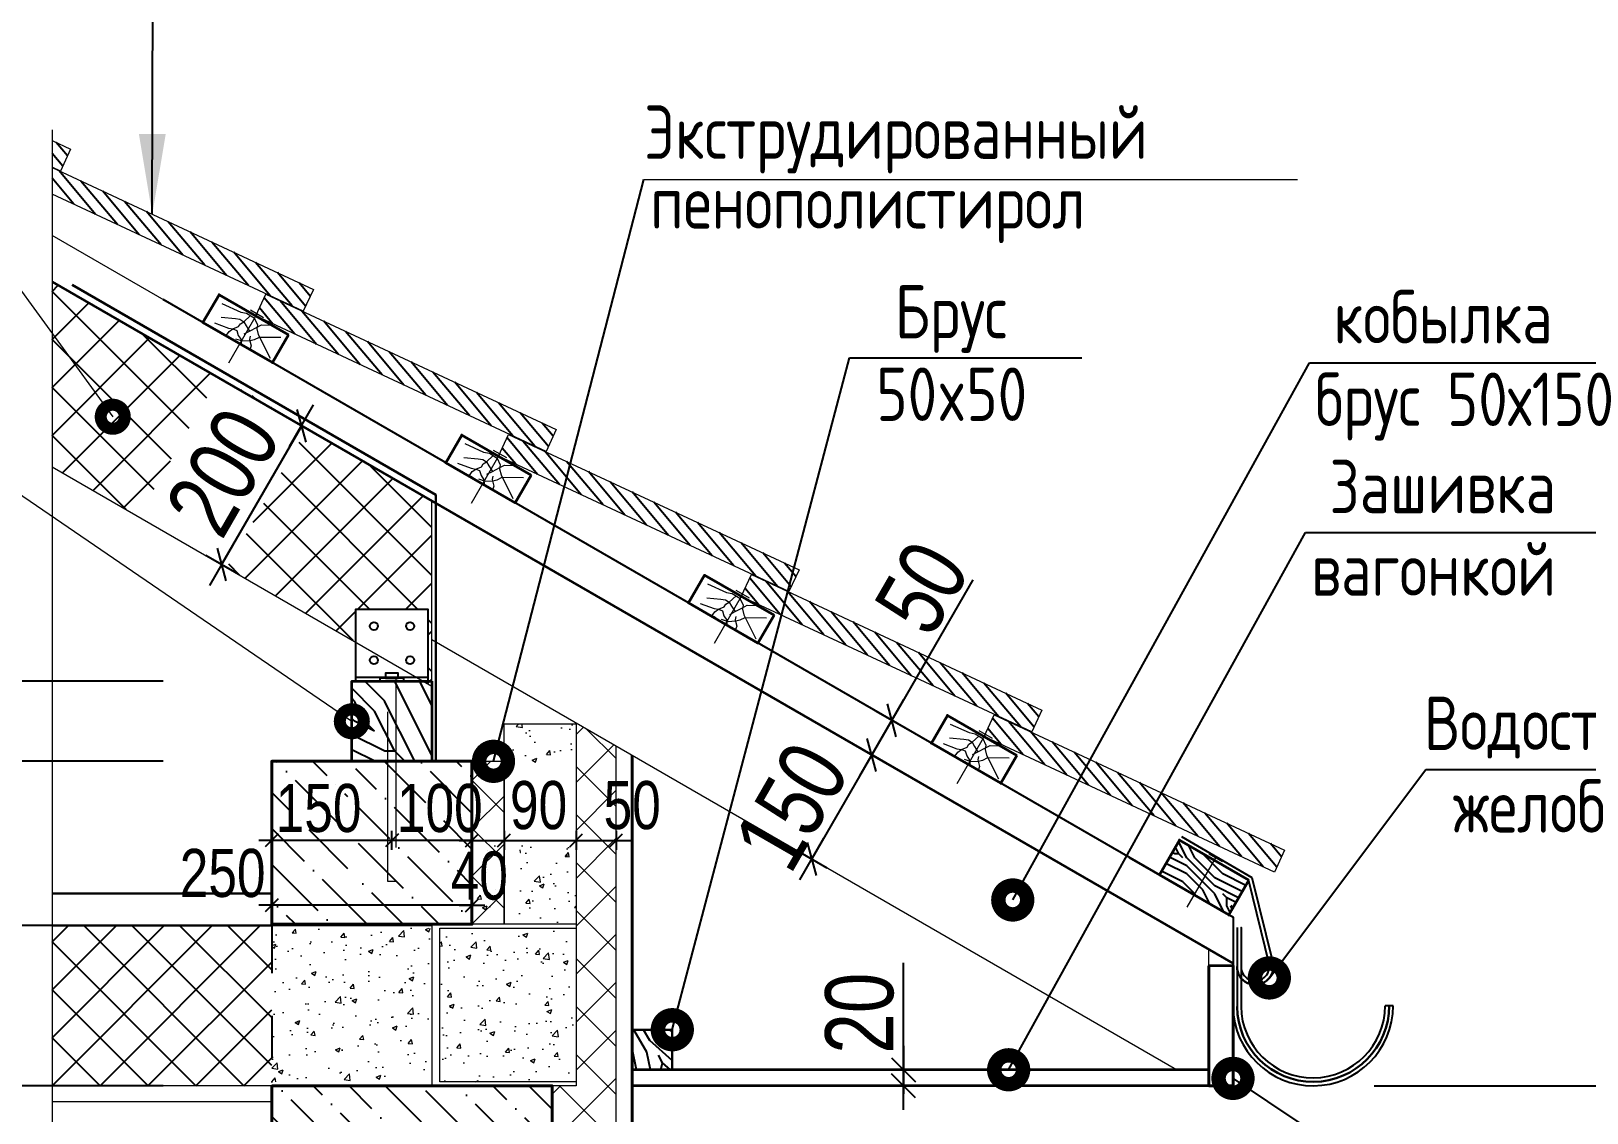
# Model space of a CAD drawing. Extents: x -12289450 to -10763036, y -7834513 to -6150123.
# Drawn here: x -11118248 to -11112421, y -7680538 to -7676487 of the extents above; entities that cross this region are included whole.
import ezdxf

# ---------------------------------------------------------------- set-up
doc = ezdxf.new("R2010")
doc.units = 0
doc.header["$LTSCALE"] = 25
doc.linetypes.add('CENTER', pattern=[50.8, 31.75, -6.35, 6.35, -6.35])
doc.linetypes.add('HIDDEN', pattern=[9.525, 6.35, -3.175])
for name, color, linetype in [('004-ВСПЛИНИИ', 15, 'Continuous'), ('005-РАЗМЕРЫ', 252, 'Continuous'), ('008-ШТРИХОВКА', 252, 'Continuous'), ('014-ОСИ', 251, 'CENTER'), ('1рамка1', 7, 'Continuous'), ('EEE', 7, 'Continuous'), ('Крыши', 7, 'Continuous'), ('Примечания', 7, 'Continuous')]:
    doc.layers.add(name, color=color, linetype=linetype)
for name, color, linetype, lineweight in [('06_Сантехника', 140, 'Continuous', 9), ('RAZMER', 7, 'Continuous', 9), ('Перегор', 4, 'Continuous', 20), ('Стена', 7, 'Continuous', 5), ('СТЕНЫ', 5, 'Continuous', 40), ('тонкий', 114, 'Continuous', 20), ('ФУНДАМЕНТ', 5, 'Continuous', 30), ('Штрих', 9, 'Continuous', 13), ('штриховка', 252, 'Continuous', 9)]:
    doc.layers.add(name, color=color, linetype=linetype, lineweight=lineweight)
doc.styles.add('GOST 2.304', font='cs_gost2304.shx')
doc.styles.add('TXT0', font='txt', dxfattribs={"width": 0.8})

# ---------------------------------------------------------------- blocks, each defined once
blk = doc.blocks.new('ytjtyj')
at = {"layer": 'Перегор', "linetype": 'Continuous'}
for p, q in [((-3.6, 13.4), (-21.6, 6.9)), ((-12.6, 10.2), (11.8, -56.9))]:
    blk.add_line(p, q, dxfattribs=at)
at = {"layer": 'Стена', "linetype": 'Continuous', "ltscale": 100}
blk.add_line((51.9, -12.5), (38.2, 25), dxfattribs=at)
blk.add_lwpolyline([(-55.8, -9.2), (-42.1, -46.8), (51.9, -12.5), (38.2, 25), (-55.8, -9.2)], close=True, dxfattribs=at)
at = {"layer": 'Штрих', "linetype": 'Continuous', "ltscale": 100}
for p, q in [((-10.2, 4.4), (-15.6, -3.3)), ((0.3, 8.6), (-10.2, 4.4)), ((2, -2.6), (-4.9, 6.5)), ((7.6, 8.6), (0.3, 8.6)), ((32.8, 15.1), (7.6, 8.6)), ((-20.7, -18.1), (-46.9, -13.8)), ((-18.6, -15.3), (-38.4, -41.9)), ((-20.7, -2.7), (-33.2, -0.9)), ((-15.6, -6.6), (-20.7, -2.7)), ((-15.1, -22.2), (-20.7, -18.1)), ((-15.6, -8.5), (-18.6, -15.3)), ((-15.6, -3.3), (-15.6, -8.5)), ((-7.2, -13), (-15.6, -6.6)), ((-9, -18.9), (-8.9, -23.1)), ((-1.7, -7.1), (-7.2, -13)), ((-1.2, -17.6), (-7.2, -13)), ((2, -2.6), (-1.7, -7.1)), ((7.1, -0.5), (2, -2.6)), ((5.7, -5.8), (2, -2.6)), ((7.2, -9.7), (5.7, -5.8)), ((8.7, -14.8), (5.7, -20.6)), ((12.9, -0.7), (7.1, -0.5)), ((13.7, -13.8), (7.2, -9.7)), ((13.7, -13.8), (8.7, -14.8)), ((30.7, -2.1), (12.9, -0.7)), ((17.6, -17.7), (13.7, -13.8)), ((19.4, -13.8), (13.7, -13.8)), ((20.1, -23), (17.6, -17.7)), ((37.5, -10.5), (19.4, -13.8)), ((-9.5, -24.4), (-15.1, -22.2)), ((-8.9, -23.1), (-12.3, -30.7)), ((-12.3, -30.7), (-11.7, -34.8)), ((-0.7, -26.6), (-9.5, -24.4)), ((8.3, -25.3), (-0.7, -26.6)), ((1.3, -25.2), (0.1, -30.6)), ((5.7, -20.6), (1.3, -25.2)), ((17.5, -23.8), (14, -25.5)), ((21.4, -22.6), (17.5, -23.8))]:
    blk.add_line(p, q, dxfattribs=at)
blk = doc.blocks.new('A8MITTA', base_point=(3180, 3140))
for p, q in [((3170, 3130), (3190, 3150)), ((3180, 3155), (3180, 3125)), ((3160, 3140), (3200, 3140))]:
    blk.add_line(p, q)

msp = doc.modelspace()

# ---------------------------------------------------------------- hatches: boundary and pattern name
at = {"layer": '008-ШТРИХОВКА'}
h = msp.add_hatch(dxfattribs=at)
h.set_pattern_fill('ANSI31', color=251, scale=12, angle=5, style=0)
h.set_pattern_definition([(130, (-46391697.285, 13364936.4), (29.186293283, 24.49020793), [])])
h.paths.add_polyline_path([(-11118169.1, -7676897), (-11118169.1, -7676996.2), (-11118137.7, -7677010.9), (-11118099.7, -7676929.4)])
h = msp.add_hatch(dxfattribs=at)
h.set_pattern_fill('ANSI31', color=251, scale=12, angle=5, style=0)
h.set_pattern_definition([(130, (-46390787.96, 13364411.4), (29.186293283, 24.49020793), [])])
h.paths.add_polyline_path([(-11118169.1, -7676997.9), (-11118169.1, -7677097.2), (-11117228.4, -7677535.9), (-11117190.4, -7677454.4)])
at = {"layer": '008-ШТРИХОВКА', "ltscale": 4}
h = msp.add_hatch(dxfattribs=at)
h.set_pattern_fill('ANSI37', color=256, scale=40, style=0)
h.set_pattern_definition([(45, (-11118169.14, -7678899.04), (-89.8026, 89.8026), []), (135, (-11118169.14, -7678899.04), (-89.8026, -89.8026), [])])
h.paths.add_polyline_path([(-11116746.5, -7678246.6), (-11117234.5, -7677964.9), (-11117279.5, -7678042.8), (-11117534.5, -7678484.5), (-11117476.1, -7678518.3), (-11117181.5, -7678688.3), (-11117031.5, -7678774.9), (-11117031.5, -7678651.4), (-11116761.5, -7678651.4), (-11116761.5, -7678921.4), (-11116777.8, -7678921.4), (-11116746.5, -7678939.5)])
h.paths.add_polyline_path([(-11117234.5, -7677964.9), (-11117293, -7677931.1), (-11118169.1, -7677425.3), (-11118169.1, -7678118.1), (-11117534.5, -7678484.5), (-11117489.5, -7678406.6)])
h.paths.add_polyline_path([(-11117513.8, -7678494.8), (-11117212.1, -7677972.1), (-11117543.3, -7677780.9), (-11117845.1, -7678303.5)])
at = {"layer": '008-ШТРИХОВКА'}
h = msp.add_hatch(dxfattribs=at)
h.set_pattern_fill('ANSI31', color=251, scale=12, angle=5, style=0)
h.set_pattern_definition([(130, (-46389878.63, 13363886.4), (29.186293283, 24.49020793), [])])
h.paths.add_polyline_path([(-11117398.9, -7677557.3), (-11117394.2, -7677549.2), (-11117402.3, -7677544.5), (-11117368.6, -7677472.2), (-11116281.1, -7677979.4), (-11116319.1, -7678060.9)])
h = msp.add_hatch(dxfattribs=at)
h.set_pattern_fill('ANSI31', color=251, scale=12, angle=5, style=0)
h.set_pattern_definition([(130, (-46388969.305, 13363361.4), (29.186293283, 24.49020793), [])])
h.paths.add_polyline_path([(-11116489.6, -7678082.3), (-11116484.9, -7678074.2), (-11116493, -7678069.5), (-11116459.3, -7677997.2), (-11115371.7, -7678504.4), (-11115409.7, -7678585.9)])
h = msp.add_hatch(dxfattribs=at)
h.set_pattern_fill('ANSI31', color=251, scale=12, angle=5, style=0)
h.set_pattern_definition([(130, (-46388059.98, 13362836.4), (29.186293283, 24.49020793), [])])
h.paths.add_polyline_path([(-11115580.2, -7678607.3), (-11115575.6, -7678599.2), (-11115583.7, -7678594.5), (-11115550, -7678522.2), (-11114462.4, -7679029.4), (-11114500.4, -7679110.9)])
h = msp.add_hatch(dxfattribs=at)
h.set_pattern_fill('WOODFACE', color=251, scale=750, style=0, pattern_type=2)
h.set_pattern_definition([(180, (-11116886.5, -7679183.9), (-750, 750), [37.5, -712.5]), (90, (-11117186.5, -7678921.4), (750, 750), [75, -675]), (135, (-11117036.5, -7678996.4), (-8e-14, 750), [53.03, -159.07, 53.03, -106.05, 371.25, -318.24]), (135, (-11116849, -7679221.4), (-8e-14, 750), [53.03, -106.06, 53.03, -848.53]), (135, (-11117111.5, -7679146.4), (-8e-14, 750), [53.03, -1007.63]), (135, (-11117186.5, -7679183.9), (-8e-14, 750), [53.03, -1007.63]), (135, (-11117074, -7679108.9), (-8e-14, 750), [53.03, -1007.63]), (135, (-11117036.5, -7679071.4), (-8e-14, 750), [106.06, -954.6]), (135, (-11117224, -7678508.9), (-8e-14, 750), [106.06, -954.6]), (135, (-11116961.5, -7679033.9), (-8e-14, 750), [212.13, -848.53]), (135, (-11116924, -7678996.4), (-8e-14, 750), [212.13, -848.53]), (135, (-11117411.5, -7678771.4), (-8e-14, 750), [212.13, -848.53]), (135, (-11116886.5, -7678921.4), (-8e-14, 750), [159.1, -901.56]), (135, (-11116736.5, -7678808.9), (-8e-14, 750), [159.1, -901.56]), (135, (-11116811.5, -7678883.9), (-8e-14, 750), [159.1, -901.56]), (135, (-11117299, -7678658.9), (-8e-14, 750), [265.17, -795.5]), (135, (-11117224, -7678621.4), (-8e-14, 750), [265.17, -795.5]), (135, (-11117299, -7678808.9), (-8e-14, 750), [371.23, -689.43]), (153.43, (-11116961.5, -7679108.9), (-750, 3e-07), [83.85, -1593.2]), (153.435, (-11117111.5, -7678883.9), (-750, 3e-07), [83.85, -1593.2]), (153.435, (-11117074, -7678958.9), (-750, 3e-07), [83.85, -1593.2]), (153.43, (-11116924, -7679183.9), (-750, 3e-07), [167.7, -1509.35]), (153.435, (-11117074, -7678846.4), (-750, 3e-07), [251.56, -1425.5]), (153.435, (-11116999, -7678808.9), (-750, 3e-07), [335.4, -1341.64]), (153.435, (-11116924, -7678771.4), (-750, 3e-07), [335.4, -1341.64]), (153.435, (-11116811.5, -7678546.4), (-750, 3e-07), [335.4, -1341.64]), (153.435, (-11116811.5, -7678621.4), (-750, 3e-07), [419.26, -1257.8]), (153.435, (-11116849, -7678696.4), (-750, 3e-07), [419.26, -1257.8]), (116.565, (-11117111.5, -7678996.4), (-4e-08, 750), [83.85, -1593.2]), (116.57, (-11116999, -7679071.4), (-4e-08, 750), [83.85, -1593.2]), (116.57, (-11116886.5, -7679183.9), (-4e-08, 750), [167.7, -1509.35]), (116.565, (-11117111.5, -7679071.4), (-4e-08, 750), [167.7, -1509.35]), (116.57, (-11116811.5, -7679221.4), (-4e-08, 750), [251.56, -1425.5]), (116.565, (-11116736.5, -7679221.4), (-4e-08, 750), [335.4, -1341.64]), (116.565, (-11117411.5, -7679183.9), (-4e-08, 750), [335.4, -1341.64]), (116.565, (-11117149, -7679108.9), (-4e-08, 750), [335.4, -1341.64]), (116.565, (-11117299, -7679183.9), (-4e-08, 750), [419.26, -1257.8]), (116.565, (-11117224, -7679146.4), (-4e-08, 750), [419.26, -1257.8])])
h.paths.add_polyline_path([(-11117046.5, -7678921.4), (-11117046.5, -7679221.4), (-11116746.5, -7679221.4), (-11116746.5, -7678921.4)])
h = msp.add_hatch(dxfattribs=at)
h.set_pattern_fill('ANSI31', color=251, scale=12, angle=5, style=0)
h.set_pattern_definition([(130, (-46387150.65, 13362311.4), (29.186293283, 24.49020793), [])])
h.paths.add_polyline_path([(-11114670.9, -7679132.3), (-11114666.2, -7679124.2), (-11114674.4, -7679119.5), (-11114640.6, -7679047.2), (-11113553.1, -7679554.4), (-11113591.1, -7679635.9)])
at = {"layer": '008-ШТРИХОВКА', "lineweight": 9}
h = msp.add_hatch(dxfattribs=at)
h.set_pattern_fill('ANSI37', color=251, scale=40, angle=90, style=0)
h.set_pattern_definition([(135, (-11116356.52, -7681246.42), (-89.8026, -89.8026), []), (225, (-11116356.52, -7681246.42), (89.8026, -89.8026), [])])
h.paths.add_polyline_path([(-11116296.5, -7680436.4), (-11116296.5, -7681246.4), (-11116056.5, -7681246.4), (-11116056.5, -7679164.6), (-11116206.5, -7679078), (-11116206.5, -7680436.4)])
at = {"layer": '008-ШТРИХОВКА', "ltscale": 4}
h = msp.add_hatch(dxfattribs=at)
h.set_pattern_fill('ANSI36', color=256, scale=30, angle=90, style=0)
h.set_pattern_definition([(135, (-11117459.52, -7681246.42), (-185.2178, 50.514), [238.125, -47.625, 0, -47.625])])
h.paths.add_polyline_path([(-11116596.5, -7679517.3), (-11117031.5, -7679517.3), (-11117031.5, -7679671.4), (-11117061.5, -7679671.4), (-11117061.5, -7679517.3), (-11117094.5, -7679517.3), (-11117346.5, -7679517.3), (-11117346.5, -7679831.4), (-11116596.5, -7679831.4)])
h.paths.add_polyline_path([(-11117061.5, -7679221.4), (-11117346.5, -7679221.4), (-11117346.5, -7679517.3), (-11117298.5, -7679517.3), (-11117061.5, -7679517.3)])
h.paths.add_polyline_path([(-11116596.5, -7679221.4), (-11117031.5, -7679221.4), (-11117031.5, -7679517.3), (-11116998.5, -7679517.3), (-11116596.5, -7679517.3)])
h.paths.add_polyline_path([(-11116296.5, -7680436.4), (-11117346.5, -7680436.4), (-11117346.5, -7680822.6), (-11117274.5, -7680822.6), (-11116296.5, -7680822.6), (-11116296.5, -7680768.6)])
h.paths.add_polyline_path([(-11116296.5, -7680822.6), (-11116368.5, -7680822.6), (-11117346.5, -7680822.6), (-11117346.5, -7681246.4), (-11117303.9, -7681246.4), (-11117164.9, -7681051.4, -0.242474), (-11117174.3, -7681033.1, -1), (-11117129.3, -7681033.1, -0.609692), (-11117164.9, -7681051.4), (-11117303.9, -7681246.4), (-11116296.5, -7681246.4), (-11116296.5, -7681246.4)])
h.paths.add_polyline_path([(-11116722.2, -7679785.4), (-11116416.2, -7679785.4), (-11116416.2, -7679515.4), (-11116722.2, -7679515.4)], flags=9)
h.paths.add_polyline_path([(-11117459.5, -7679532.3), (-11117081.5, -7679532.3), (-11117081.5, -7679262.3), (-11117459.5, -7679262.3)], flags=9)
h.paths.add_polyline_path([(-11117027.5, -7679532.3), (-11116625.5, -7679532.3), (-11116625.5, -7679262.3), (-11117027.5, -7679262.3)], flags=9)
h.paths.add_polyline_path([(-11116480.8, -7680835.5), (-11116098.3, -7680835.5), (-11116098.3, -7680498), (-11116480.8, -7680498)], flags=9)
h.paths.add_polyline_path([(-11117159.2, -7680835.5), (-11116596.7, -7680835.5), (-11116596.7, -7680498), (-11117159.2, -7680498)], flags=9)
at = {"layer": '008-ШТРИХОВКА', "lineweight": 9}
h = msp.add_hatch(dxfattribs=at)
h.set_pattern_fill('ANSI37', color=251, scale=40, angle=90, style=0)
h.set_pattern_definition([(135, (-11116596.52, -7679831.4), (-89.803, -89.803), []), (225, (-11116596.52, -7679831.4), (89.803, -89.803), [])])
h.paths.add_polyline_path([(-11116476.5, -7679221.4), (-11116596.5, -7679221.4), (-11116596.5, -7679831.4), (-11116476.5, -7679831.4)])
at = {"layer": '008-ШТРИХОВКА'}
h = msp.add_hatch(dxfattribs=at)
h.set_pattern_fill('WOODFACE', color=251, scale=300, style=0, pattern_type=2)
h.set_pattern_definition([(180, (-48611849.8, 12625631.92), (-300, 300), [15, -285]), (90, (-48611969.8, 12625736.92), (300, 300), [30, -270]), (135, (-48611909.79, 12625706.92), (1e-14, 300), [21.21, -63.63, 21.21, -42.42, 148.5, -127.2940687]), (135, (-48611834.79, 12625616.92), (1e-14, 300), [21.213, -42.426, 21.213, -339.4120686]), (135, (-48611939.79, 12625646.92), (1e-14, 300), [21.213, -403.0510686]), (135, (-48611969.79, 12625631.92), (1e-14, 300), [21.213, -403.0510686]), (135, (-48611924.79, 12625661.92), (1e-14, 300), [21.213, -403.0510686]), (135, (-48611909.79, 12625676.92), (1e-14, 300), [42.426, -381.8380686]), (135, (-48611984.79, 12625901.92), (1e-14, 300), [42.426, -381.8380686]), (135, (-48611879.79, 12625691.92), (1e-14, 300), [84.852, -339.4120686]), (135, (-48611864.79, 12625706.92), (1e-14, 300), [84.852, -339.4120686]), (135, (-48612059.79, 12625796.92), (1e-14, 300), [84.852, -339.4120686]), (135, (-48611849.79, 12625736.92), (1e-14, 300), [63.6396, -360.6244686]), (135, (-48611789.79, 12625781.92), (1e-14, 300), [63.6396, -360.6244686]), (135, (-48611819.79, 12625751.92), (1e-14, 300), [63.6396, -360.6244686]), (135, (-48612014.79, 12625841.92), (1e-14, 300), [106.06602, -318.1980486]), (135, (-48611984.79, 12625856.92), (1e-14, 300), [106.06602, -318.1980486]), (135, (-48612014.79, 12625781.92), (1e-14, 300), [148.4924238, -275.7716445]), (153.4349488, (-48611879.79, 12625661.92), (-300, 1e-07), [33.541017, -637.279374]), (153.4349488, (-48611939.79, 12625751.92), (-300, 1e-07), [33.541017, -637.279374]), (153.4349488, (-48611924.79, 12625721.92), (-300, 1e-07), [33.541017, -637.279374]), (153.4349488, (-48611864.79, 12625631.92), (-300, 1e-07), [67.08204, -603.738353]), (153.4349488, (-48611924.79, 12625766.92), (-300, 1e-07), [100.6230588, -570.1973343]), (153.4349488, (-48611894.79, 12625781.92), (-300, 1e-07), [134.1640785, -536.6563146]), (153.4349488, (-48611864.79, 12625796.92), (-300, 1e-07), [134.1640785, -536.6563146]), (153.4349488, (-48611819.79, 12625886.92), (-300, 1e-07), [134.1640785, -536.6563146]), (153.4349488, (-48611819.79, 12625856.92), (-300, 1e-07), [167.7051, -503.115293]), (153.4349488, (-48611834.79, 12625826.92), (-300, 1e-07), [167.7051, -503.115293]), (116.56505118, (-48611939.79, 12625706.92), (-2e-08, 300), [33.541017, -637.279374]), (116.56505118, (-48611894.79, 12625676.92), (-2e-08, 300), [33.541017, -637.279374]), (116.56505118, (-48611849.79, 12625631.92), (-2e-08, 300), [67.08204, -603.738353]), (116.56505118, (-48611939.79, 12625676.92), (-2e-08, 300), [67.08204, -603.738353]), (116.56505118, (-48611819.79, 12625616.92), (-2e-08, 300), [100.6230588, -570.1973343]), (116.56505118, (-48611789.79, 12625616.92), (-2e-08, 300), [134.1640785, -536.6563146]), (116.56505118, (-48612059.79, 12625631.92), (-2e-08, 300), [134.1640785, -536.6563146]), (116.56505118, (-48611954.79, 12625661.92), (-2e-08, 300), [134.1640785, -536.6563146]), (116.56505118, (-48612014.79, 12625631.92), (-2e-08, 300), [167.7051, -503.115293]), (116.56505118, (-48611984.79, 12625646.92), (-2e-08, 300), [167.7051, -503.115293])])
h.paths.add_polyline_path([(-11113947.3, -7679516.4), (-11114022.3, -7679646.3), (-11113762.5, -7679796.3), (-11113687.5, -7679666.4)])
at = {"layer": '008-ШТРИХОВКА', "ltscale": 4}
h = msp.add_hatch(dxfattribs=at)
h.set_pattern_fill('ANSI37', color=256, scale=40, style=0)
h.set_pattern_definition([(45, (-11118169.14, -7680436.4), (-89.803, 89.803), []), (135, (-11118169.14, -7680436.4), (-89.803, -89.803), [])])
h.paths.add_polyline_path([(-11117346.5, -7679846.3), (-11117346.5, -7679836.4), (-11118169.1, -7679836.4), (-11118169.1, -7680436.4), (-11117346.5, -7680436.4), (-11117346.5, -7680421.4), (-11117346.5, -7680421.4)])
at = {"layer": '008-ШТРИХОВКА'}
h = msp.add_hatch(dxfattribs=at)
h.set_pattern_fill('WOODFACE', color=251, scale=450, angle=15, style=0, pattern_type=2)
h.set_pattern_definition([(165, (-52067708.2, -10103300.3), (-318.1980515, 551.135192), [22.5, -427.5]), (75, (-52067841.3, -10103101.6), (551.135192, 318.1980515), [45, -405]), (120, (-52067766.02, -10103168.36), (116.4685703, 434.6666218), [31.815, -95.445, 31.815, -63.63, 222.75, -190.941103]), (120, (-52067692.3, -10103327.88), (116.4685703, 434.6666218), [31.8195, -63.639, 31.8195, -509.118103]), (120, (-52067832.78, -10103243.65), (116.4685703, 434.6666218), [31.8195, -604.576603]), (120, (-52067882.07, -10103253.73), (116.4685703, 434.6666218), [31.8195, -604.576603]), (120, (-52067805.22, -10103227.74), (116.4685703, 434.6666218), [31.8195, -604.576603]), (120, (-52067777.67, -10103211.83), (116.4685703, 434.6666218), [63.639, -572.757103]), (120, (-52067798.98, -10102856.7), (116.4685703, 434.6666218), [63.639, -572.757103]), (120, (-52067728.38, -10103201.74), (116.4685703, 434.6666218), [127.278, -509.118103]), (120, (-52067700.82, -10103185.83), (116.4685703, 434.6666218), [127.278, -509.118103]), (120, (-52067948.4, -10102979.72), (116.4685703, 434.6666218), [127.278, -509.118103]), (120, (-52067667.44, -10103148.2), (116.4685703, 434.6666218), [95.4594, -540.936703]), (120, (-52067563.03, -10103106.28), (116.4685703, 434.6666218), [95.4594, -540.936703]), (120, (-52067618.15, -10103138.1), (116.4685703, 434.6666218), [95.4594, -540.936703]), (120, (-52067865.74, -10102932), (116.4685703, 434.6666218), [159.09903, -477.297073]), (120, (-52067816.45, -10102921.9), (116.4685703, 434.6666218), [159.09903, -477.297073]), (120, (-52067889.03, -10103018.93), (116.4685703, 434.6666218), [222.7386357, -413.6574667]), (138.4349488, (-52067740.02, -10103245.2), (-434.6666218, 116.4685705), [50.3115255, -955.919061]), (138.4349488, (-52067792.02, -10103091.51), (-434.6666218, 116.4685705), [50.3115255, -955.919061]), (138.4349488, (-52067781.93, -10103140.8), (-434.6666218, 116.4685705), [50.3115255, -955.919061]), (138.4349488, (-52067729.94, -10103294.5), (-434.6666218, 116.4685705), [100.62306, -905.6075296]), (138.4349488, (-52067764.46, -10103075.6), (-434.6666218, 116.4685705), [150.934588, -855.2960014]), (138.4349488, (-52067715.17, -10103065.52), (-434.6666218, 116.4685705), [201.2461177, -804.984472]), (138.4349488, (-52067665.88, -10103055.43), (-434.6666218, 116.4685705), [201.2461177, -804.984472]), (138.4349488, (-52067565.74, -10102942.5), (-434.6666218, 116.4685705), [201.2461177, -804.984472]), (138.4349488, (-52067577.38, -10102985.97), (-434.6666218, 116.4685705), [251.55765, -754.6729396]), (138.4349488, (-52067610.76, -10103023.6), (-434.6666218, 116.4685705), [251.55765, -754.6729396]), (101.5650512, (-52067809.49, -10103156.71), (116.4685703, 434.6666218), [50.3115255, -955.919061]), (101.5650512, (-52067755.93, -10103217.65), (116.4685703, 434.6666218), [50.3115255, -955.919061]), (101.5650512, (-52067708.2, -10103300.32), (116.4685703, 434.6666218), [100.62306, -905.6075296]), (101.5650512, (-52067821.13, -10103200.18), (116.4685703, 434.6666218), [100.62306, -905.6075296]), (101.5650512, (-52067670.56, -10103333.7), (116.4685703, 434.6666218), [150.934588, -855.2960014]), (101.5650512, (-52067627.1, -10103345.35), (116.4685703, 434.6666218), [201.2461177, -804.984472]), (101.5650512, (-52068012.47, -10103218.8), (116.4685703, 434.6666218), [201.2461177, -804.984472]), (101.5650512, (-52067848.69, -10103216.09), (116.4685703, 434.6666218), [201.2461177, -804.984472]), (101.5650512, (-52067947.27, -10103236.26), (116.4685703, 434.6666218), [251.55765, -754.6729396]), (101.5650512, (-52067897.98, -10103226.18), (116.4685703, 434.6666218), [251.55765, -754.6729396])])
h.paths.add_polyline_path([(-11115996.3, -7680226.4), (-11115846.3, -7680226.4), (-11115846.3, -7680376.4), (-11115996.3, -7680376.4)])
at = {"layer": 'штриховка'}
h = msp.add_hatch(dxfattribs=at)
h.set_pattern_fill('AR-CONC', color=256, style=0)
h.set_pattern_definition([(50, (-11117346.5, -7680421.4), (182.185, -15.939), [19.05, -209.55]), (355, (-11117346.5, -7680421.4), (-35.243, 191.057), [15.24, -167.64]), (100.451, (-11117331.32, -7680422.73), (146.941, 175.118), [16.19, -178.09]), (46.184, (-11117346.5, -7680370.6), (271.08, -42.042), [28.575, -314.325]), (96.636, (-11117323.9, -7680374.1), (237.404, 247.426), [24.285, -267.136]), (351.184, (-11117346.5, -7680370.6), (237.404, 247.426), [22.86, -251.46]), (21, (-11117321.1, -7680383.3), (151.614, -102.265), [19.05, -209.55]), (326, (-11117321.1, -7680383.3), (61.802, 184.188), [15.24, -167.64]), (71.451, (-11117308.47, -7680391.82), (213.416, 81.923), [16.19, -178.09]), (37.5, (-11117346.5, -7680421.4), (3.0886, 84.555), [0, -165.608, 0, -170.18, 0, -168.275]), (7.5, (-11117346.5, -7680421.4), (66.8197, 100.1806), [0, -97.028, 0, -161.798, 0, -64.135]), (327.5, (-11117403.144, -7680421.4), (135.5906, -5.7287), [0, -63.5, 0, -198.12, 0, -262.89]), (317.5, (-11117428.54, -7680421.4), (148.129, 25.4265), [0, -82.55, 0, -131.572, 0, -186.69])])
h.paths.add_polyline_path([(-11116206.5, -7679656.4), (-11116206.5, -7679081.4), (-11116476.5, -7679081.4), (-11116476.5, -7679831.4), (-11116206.5, -7679831.4)])
h.paths.add_polyline_path([(-11116206.4, -7679846.3), (-11116716.5, -7679846.4), (-11116716.5, -7680421.4), (-11116566.5, -7680421.4), (-11116206.5, -7680421.4)])
h.paths.add_polyline_path([(-11116746.5, -7679846.3), (-11117346.5, -7679846.3), (-11117346.5, -7680421.4), (-11116746.5, -7680421.4)])
h.paths.add_polyline_path([(-11116476.5, -7679521.5), (-11116206.5, -7679521.5), (-11116206.5, -7679251.5), (-11116476.5, -7679251.5)], flags=16)
h.paths.add_polyline_path([(-11116596.5, -7679785.4), (-11116416.2, -7679785.4), (-11116416.2, -7679515.4), (-11116596.5, -7679517.3)])

# ---------------------------------------------------------------- linework, layer by layer
at = {"lineweight": 13, "ltscale": 20}
for p, q in [((-11118954.8, -7676538.7), (-11117941.8, -7677931.1)), ((-11118890.8, -7677809.4), (-11117046.5, -7679071.4))]:
    msp.add_line(p, q, dxfattribs=at)
at = {"lineweight": 25, "ltscale": 20}
for p, q in [((-11116515.9, -7679221.4), (-11115953, -7677042.4)), ((-11115846.3, -7680226.4), (-11115183.1, -7677710.3)), ((-11115183.1, -7677710.3), (-11114312.1, -7677710.3)), ((-11114571.3, -7679740.6), (-11113459.9, -7677729.2)), ((-11113459.9, -7677729.2), (-11112243.2, -7677729.2)), ((-11114586.7, -7680376.4), (-11113475.3, -7678365)), ((-11113475.3, -7678365), (-11112258.6, -7678365)), ((-11113610.4, -7680032.5), (-11113024.8, -7679251.9)), ((-11113024.8, -7679251.9), (-11111435.6, -7679251.9)), ((-11113746.5, -7680408.7), (-11112966.6, -7680930.5))]:
    msp.add_line(p, q, dxfattribs=at)
for points, const_width in [([(-11117919.3, -7677931.1, -1), (-11117964.3, -7677931.1, -1)], 90), ([(-11117024, -7679071.4, -1), (-11117069, -7679071.4, -1)], 90), ([(-11116488.9, -7679221.4, 1), (-11116542.9, -7679221.4, 1)], 108), ([(-11114544.3, -7679740.6, 1), (-11114598.3, -7679740.6, 1)], 108), ([(-11113583.4, -7680032.5, 1), (-11113637.4, -7680032.5, 1)], 108), ([(-11115819.3, -7680226.4, 1), (-11115873.3, -7680226.4, 1)], 108), ([(-11114559.7, -7680376.4, 1), (-11114613.7, -7680376.4, 1)], 108), ([(-11113719.5, -7680408.7, 1), (-11113773.5, -7680408.7, 1)], 108)]:
    msp.add_lwpolyline(points, format="xyb", close=True, dxfattribs=dict(at, const_width=const_width))
at = {"layer": '004-ВСПЛИНИИ', "color": 0, "lineweight": 0}
msp.add_lwpolyline([(-11118169.1, -7676857.1), (-11118169.1, -7680755.6), (-11118230.2, -7680797.7), (-11118094.9, -7680843.8), (-11118169.1, -7680887.3), (-11118169.1, -7682516.4)], dxfattribs=at)
at = {"layer": '005-РАЗМЕРЫ', "color": 251, "lineweight": 30}
msp.add_line((-11113947.3, -7679516.4), (-11113687.5, -7679666.4), dxfattribs=at)
at = {"layer": '005-РАЗМЕРЫ', "color": 251, "lineweight": 25}
for p, q in [((-11113947.3, -7679516.4), (-11113687.5, -7679666.4)), ((-11113939.8, -7679503.4), (-11113675.8, -7679655.8)), ((-11114135, -7679581.9), (-11113762.5, -7679796.3)), ((-11113688.2, -7679667.7), (-11113612, -7679977.9)), ((-11113675.8, -7679655.8), (-11113597.5, -7679974.1))]:
    msp.add_line(p, q, dxfattribs=at)
at = {"layer": '005-РАЗМЕРЫ', "color": 6, "lineweight": 25, "ltscale": 4}
for points in [[(-11116896.5, -7678909.4), (-11116872.5, -7678909.4), (-11116872.5, -7678891.4), (-11116896.5, -7678891.4), (-11116896.5, -7678891.4), (-11116896.5, -7678891.4), (-11116920.5, -7678891.4), (-11116920.5, -7678909.4), (-11116872.5, -7678909.4)], [(-11116941.5, -7678921.4), (-11116896.5, -7678921.4), (-11116851.5, -7678921.4), (-11116851.5, -7678909.4), (-11116941.5, -7678909.4), (-11116941.5, -7678921.4)]]:
    msp.add_lwpolyline(points, dxfattribs=at)
at = {"layer": '005-РАЗМЕРЫ', "color": 6, "linetype": 'HIDDEN', "lineweight": 5, "ltscale": 4}
msp.add_lwpolyline([(-11116911.5, -7678909.4), (-11116881.5, -7678909.4), (-11116881.5, -7679671.4), (-11116911.5, -7679671.4), (-11116911.5, -7678909.4)], close=True, dxfattribs=at)
at = {"layer": '005-РАЗМЕРЫ', "color": 251, "lineweight": 25}
for points in [[(-11113731.5, -7679844.2), (-11113731.5, -7680140.1, 0.993522), (-11113161.5, -7680136.4, 0.993522)], [(-11113716.5, -7679844.2), (-11113716.5, -7679844.2), (-11113716.5, -7680140, 0.993346), (-11113176.5, -7680136.4, 0.993346)]]:
    msp.add_lwpolyline(points, format="xyb", dxfattribs=at)
at = {"layer": '005-РАЗМЕРЫ', "color": 251}
msp.add_lwpolyline([(-11113146.5, -7680136.4), (-11113176.5, -7680136.4), (-11113176.5, -7680136.4)], dxfattribs=at)
at = {"layer": '005-РАЗМЕРЫ', "color": 251, "lineweight": 30}
for centre, radius, start, end in [((-11113663.5, -7679990.1), 68, 180.00395, 13.62591), ((-11113446.5, -7680136.4), 285, 180.74256, 359.99774)]:
    msp.add_arc(centre, radius, start, end, dxfattribs=at)
at = {"layer": '005-РАЗМЕРЫ', "color": 251, "lineweight": 25}
for centre, radius, start, end in [((-11113663.5, -7679990.1), 68, 180.00395, 13.19989), ((-11113663.5, -7679990.1), 53, 180.00395, 13.28703), ((-11113446.5, -7680136.4), 300, 180.72385, 359.99774), ((-11113446.5, -7680136.4), 285, 180.74256, 359.99774)]:
    msp.add_arc(centre, radius, start, end, dxfattribs=at)
at = {"layer": '008-ШТРИХОВКА', "ltscale": 3}
for p, q in [((-11117236.8, -7677968.8), (-11117534.5, -7678484.5)), ((-11114720.9, -7678541.8), (-11115322.2, -7679583.4)), ((-11116596.5, -7679517.3), (-11117344.1, -7679517.3)), ((-11116642.8, -7679517.3), (-11115996.5, -7679517.3)), ((-11116596.5, -7679760.6), (-11117344.1, -7679760.6)), ((-11114981, -7680371.9), (-11114981, -7679975.5)), ((-11114981, -7680440.9), (-11114981, -7680445.4))]:
    msp.add_line(p, q, dxfattribs=at)
at = {"layer": '014-ОСИ'}
msp.add_lwpolyline([(-11117346.5, -7679221.4), (-11117346.5, -7683034.1)], dxfattribs=at)
at = {"layer": '06_Сантехника', "color": 4, "lineweight": 30, "ltscale": 4}
msp.add_lwpolyline([(-11118094.2, -7677436.7), (-11116731.5, -7678223.7), (-11116731.5, -7679221.4), (-11117301.5, -7679221.4)], dxfattribs=at)
at = {"layer": '1рамка1', "color": 7, "lineweight": 25, "ltscale": 133.333333}
msp.add_line((-11117031.5, -7678906.4), (-11116761.5, -7678906.4), dxfattribs=at)
msp.add_lwpolyline([(-11116761.5, -7678921.4), (-11117031.5, -7678921.4), (-11117031.5, -7678651.4), (-11116761.5, -7678651.4), (-11116761.5, -7678921.4)], close=True, dxfattribs=at)
for centre in [(-11116963.8, -7678715.1), (-11116828.3, -7678715.1), (-11116963.8, -7678842.6), (-11116828.3, -7678842.6)]:
    msp.add_circle(centre, 15, dxfattribs=at)
at = {"layer": 'EEE', "lineweight": 15}
msp.add_line((-11115953, -7677042.4), (-11113504.8, -7677042.4), dxfattribs=at)
at = {"layer": 'RAZMER', "ltscale": 4}
for p, q in [((-11113836.5, -7679926.7), (-11118169.1, -7677425.3)), ((-11113957.7, -7680376.4), (-11116746.5, -7678766.3))]:
    msp.add_line(p, q, dxfattribs=at)
for points in [[(-11118169.1, -7678118.1), (-11116746.5, -7678939.5), (-11116746.5, -7678246.6), (-11118169.1, -7677425.3)], [(-11113836.5, -7680376.4), (-11113836.5, -7679926.7)]]:
    msp.add_lwpolyline(points, dxfattribs=at)
at = {"layer": 'RAZMER', "color": 1, "lineweight": 35, "ltscale": 4}
msp.add_lwpolyline([(-11116746.5, -7678921.4), (-11116746.5, -7679221.4), (-11117046.5, -7679221.4), (-11117046.5, -7678921.4)], close=True, dxfattribs=at)
at = {"layer": 'RAZMER', "lineweight": 40, "ltscale": 4}
msp.add_lwpolyline([(-11113836.5, -7679986.7), (-11113746.5, -7679986.4), (-11113746.5, -7680436.4), (-11113836.5, -7680436.4), (-11113836.5, -7679986.7)], close=True, dxfattribs=at)
at = {"layer": 'Крыши', "lineweight": 35, "ltscale": 3}
for p, q in [((-11118169.1, -7677425.3), (-11113746.5, -7679978.7)), ((-11113836.5, -7680376.4), (-11115996.5, -7680376.4)), ((-11113746.5, -7680436.4), (-11115996.5, -7680436.4))]:
    msp.add_line(p, q, dxfattribs=at)
at = {"layer": 'Перегор', "linetype": 'Continuous'}
for p, q in [((-11113812.3, -7679582.6), (-11113919.3, -7679767.8)), ((-11113837.2, -7679568.2), (-11113787.4, -7679596.9))]:
    msp.add_line(p, q, dxfattribs=at)
at = {"layer": 'Перегор', "linetype": 'Continuous', "ltscale": 100}
for points in [[(-11118169.1, -7676897), (-11118099.7, -7676929.4), (-11118137.7, -7677010.9), (-11118169.1, -7676996.2)], [(-11118169.1, -7676997.9), (-11117190.4, -7677454.4), (-11117228.4, -7677535.9), (-11118169.1, -7677097.2)]]:
    msp.add_lwpolyline(points, dxfattribs=at)
for points in [[(-11116281.1, -7677979.4), (-11116319.1, -7678060.9), (-11117406.6, -7677553.7), (-11117368.6, -7677472.2)], [(-11115371.7, -7678504.4), (-11115409.7, -7678585.9), (-11116497.3, -7678078.7), (-11116459.3, -7677997.2)], [(-11114462.4, -7679029.4), (-11114500.4, -7679110.9), (-11115588, -7678603.7), (-11115550, -7678522.2)], [(-11113553.1, -7679554.4), (-11113591.1, -7679635.9), (-11114678.6, -7679128.7), (-11114640.6, -7679047.2)]]:
    msp.add_lwpolyline(points, close=True, dxfattribs=at)
at = {"layer": 'Примечания', "linetype": 'Continuous', "lineweight": 25, "ltscale": 50}
for p, q in [((-11117752.6, -7678921.4), (-11119066.3, -7678921.4)), ((-11117752.6, -7679221.4), (-11119066.3, -7679221.4)), ((-11117752.6, -7679836.4), (-11119066.3, -7679836.4)), ((-11117752.6, -7680436.4), (-11119066.3, -7680436.4))]:
    msp.add_line(p, q, dxfattribs=at)
at = {"layer": 'Примечания', "linetype": 'Continuous', "lineweight": 25, "ltscale": 75}
msp.add_line((-11113217.8, -7680436.4), (-11112120.6, -7680436.4), dxfattribs=at)
at = {"layer": 'СТЕНЫ', "linetype": 'Continuous', "lineweight": 5, "ltscale": 75}
msp.add_line((-11113762.5, -7679796.3), (-11118169.1, -7677252.1), dxfattribs=at)
at = {"layer": 'СТЕНЫ', "lineweight": 9, "ltscale": 4}
msp.add_line((-11116056.5, -7681246.4), (-11116056.5, -7679986.4), dxfattribs=at)
at = {"layer": 'СТЕНЫ', "linetype": 'Continuous', "lineweight": 25, "ltscale": 75}
msp.add_lwpolyline([(-11117754.8, -7677491.3), (-11113746.5, -7679805.5), (-11113746.5, -7680376.4)], dxfattribs=at)
at = {"layer": 'СТЕНЫ', "color": 2}
for points in [[(-11117284.1, -7677624.5), (-11117344.1, -7677728.4), (-11117603.9, -7677578.4), (-11117543.9, -7677474.5), (-11117284.1, -7677624.5)], [(-11116374.8, -7678149.5), (-11116434.8, -7678253.4), (-11116694.6, -7678103.4), (-11116634.6, -7677999.5), (-11116374.8, -7678149.5)], [(-11115465.4, -7678674.5), (-11115525.4, -7678778.4), (-11115785.2, -7678628.4), (-11115725.2, -7678524.5), (-11115465.4, -7678674.5)], [(-11114556.1, -7679199.5), (-11114616.1, -7679303.4), (-11114875.9, -7679153.4), (-11114815.9, -7679049.5), (-11114556.1, -7679199.5)], [(-11113687.5, -7679666.4), (-11113762.5, -7679796.3), (-11114022.3, -7679646.3), (-11113947.3, -7679516.4)]]:
    msp.add_lwpolyline(points, close=True, dxfattribs=at)
at = {"layer": 'СТЕНЫ', "lineweight": 9, "ltscale": 4}
for points in [[(-11116206.5, -7679831.4), (-11116476.5, -7679831.4), (-11116476.5, -7679831.4), (-11116476.5, -7679081.4), (-11116206.5, -7679081.4), (-11116206.5, -7679656.4)], [(-11116296.5, -7680436.4), (-11116296.5, -7681246.4), (-11116056.5, -7681246.4), (-11116056.5, -7679164.6), (-11116206.5, -7679078), (-11116206.5, -7680436.4), (-11116296.5, -7680436.4)], [(-11116596.5, -7679221.4), (-11116476.5, -7679221.4), (-11116476.5, -7679831.4), (-11116596.5, -7679831.4), (-11116596.5, -7679221.4)], [(-11116206.5, -7680421.4), (-11116566.5, -7680421.4), (-11116716.5, -7680421.4), (-11116716.5, -7679846.4), (-11116206.4, -7679846.3), (-11116206.5, -7680421.4)]]:
    msp.add_lwpolyline(points, close=True, dxfattribs=at)
at = {"layer": 'СТЕНЫ', "ltscale": 3}
msp.add_lwpolyline([(-11117346.5, -7679831.4), (-11117346.5, -7679221.4), (-11116596.5, -7679221.4), (-11116596.5, -7679831.4), (-11117346.5, -7679831.4)], close=True, dxfattribs=at)
for points in [[(-11115996.5, -7679199.3), (-11115996.5, -7681246.4)], [(-11117346.5, -7680436.4), (-11117346.5, -7681246.4)], [(-11117346.5, -7680436.4), (-11117346.5, -7681246.4), (-11116296.5, -7681246.4), (-11116296.5, -7680436.4), (-11117346.5, -7680436.4)]]:
    msp.add_lwpolyline(points, dxfattribs=at)
at = {"layer": 'СТЕНЫ'}
msp.add_lwpolyline([(-11113687.5, -7679666.4), (-11113947.3, -7679516.4)], dxfattribs=at)
at = {"layer": 'СТЕНЫ', "lineweight": 30}
for points in [[(-11117346.5, -7679716.4), (-11118169.1, -7679716.4)], [(-11117346.5, -7679836.4), (-11118169.1, -7679836.4)], [(-11117346.5, -7679836.4), (-11118169.1, -7679836.4)]]:
    msp.add_lwpolyline(points, dxfattribs=at)
at = {"layer": 'СТЕНЫ', "color": 4, "linetype": 'HIDDEN', "lineweight": 20, "ltscale": 4}
msp.add_lwpolyline([(-11117346.5, -7679836.4), (-11116746.5, -7679836.4), (-11116746.5, -7680436.4)], dxfattribs=at)
at = {"layer": 'СТЕНЫ', "color": 4, "lineweight": 20, "ltscale": 4}
msp.add_lwpolyline([(-11116746.5, -7680436.4), (-11118169.1, -7680436.4)], dxfattribs=at)
at = {"layer": 'СТЕНЫ', "lineweight": 9, "ltscale": 4}
msp.add_lwpolyline([(-11117346.5, -7680496.4), (-11118169.1, -7680496.4)], dxfattribs=at)
at = {"layer": 'тонкий', "lineweight": 25, "ltscale": 2}
msp.add_line((-11117793.8, -7677173), (-11117786.4, -7674545.4), dxfattribs=at)
msp.add_solid([(-11117793.8, -7677173), (-11117844, -7676872.5), (-11117743.5, -7676872.5)], dxfattribs=at)
at = {"layer": 'ФУНДАМЕНТ', "color": 2, "linetype": 'Continuous', "ltscale": 75}
msp.add_lwpolyline([(-11115846.3, -7680226.4), (-11115996.3, -7680226.4), (-11115996.3, -7680376.4), (-11115846.3, -7680376.4), (-11115846.3, -7680226.4)], close=True, dxfattribs=at)

# ---------------------------------------------------------------- block references
at = {"layer": '005-РАЗМЕРЫ', "color": 251, "xscale": -3.000000000573208, "yscale": 3, "zscale": 3, "rotation": 349.9999999794174}
for p in [(-11117444.1, -7677568.4), (-11116534.8, -7678093.4), (-11115625.5, -7678618.4), (-11114716.2, -7679143.4)]:
    msp.add_blockref('ytjtyj', p, dxfattribs=at)
at = {"layer": '008-ШТРИХОВКА', "ltscale": 3}
for p, xscale, yscale, zscale, rotation in [((-11117234.5, -7677964.9), 4.5, 4.5, 4.5, 59.99999999982857), ((-11117534.5, -7678484.5), 4.5, 4.5, 4.5, 239.9999999998285), ((-11115024.5, -7679067.7), 4.5, 4.5, 4.5, 59.99999999982857), ((-11115099.5, -7679197.6), 4.5, 4.5, 4.5, 59.99999999982857), ((-11115324.5, -7679587.3), 4.5, 4.5, 4.5, 239.9999999998285), ((-11117346.5, -7679517.3), 2.4, 2.4, 2.4, 180), ((-11116896.1, -7679517.3), 2.4, 2.4, 2.4, 180), ((-11117346.5, -7679760.6), 2.4, 2.4, 2.4, 180), ((-11114981, -7680376.4), 4.5, 4.5, 4.5, 270), ((-11114981, -7680436.4), 4.5, 4.5, 4.5, 90)]:
    msp.add_blockref('A8MITTA', p, dxfattribs=dict(at, xscale=xscale, yscale=yscale, zscale=zscale, rotation=rotation))
at = {"layer": '008-ШТРИХОВКА', "ltscale": 3, "xscale": 2.4, "yscale": 2.4, "zscale": 2.4}
for p in [(-11116596.5, -7679517.3), (-11116476.5, -7679517.3), (-11116206.5, -7679517.3), (-11116056.5, -7679517.3), (-11116596.5, -7679760.6)]:
    msp.add_blockref('A8MITTA', p, dxfattribs=at)

# ---------------------------------------------------------------- texts
at = {"lineweight": 25, "ltscale": 20, "style": 'GOST 2.304'}
for s, p in [('Экструдированный ', (-11115951.8, -7676965.4)), ('пенополистирол', (-11115928.9, -7677226.7)), ('Брус', (-11115013.2, -7677637.5)), ('кобылка', (-11113369.6, -7677656.4)), ('50x50', (-11115082.4, -7677946.7)), ('брус 50х150', (-11113438.8, -7677965.6)), ('Зашивка', (-11113385, -7678292.2)), ('вагонкой', (-11113454.2, -7678601.4)), ('Водосточный', (-11113031.1, -7679179.1)), ('желоб', (-11112921.8, -7679488.3))]:
    msp.add_text(s, height=200, dxfattribs=at).set_placement(p)
at = {"layer": '008-ШТРИХОВКА', "ltscale": 3, "char_height": 255, "attachment_point": 5, "style": 'TXT0'}
for s, insert, rotation in [('\\A1;200', (-11117528.6, -7678137.8), 60), ('\\A1;50', (-11114911, -7678571), 60), ('\\A1;150', (-11115399.4, -7679390.1), 60), ('\\A1;20', (-11115144.5, -7680164.5), 90)]:
    msp.add_mtext(s, dxfattribs=dict(at, insert=insert, rotation=rotation))
at = {"layer": '008-ШТРИХОВКА', "ltscale": 3, "char_height": 180, "attachment_point": 5, "style": 'TXT0'}
for s, insert in [('\\A1;150', (-11117171, -7679397.3)), ('\\A1;100', (-11116717.1, -7679397.3)), ('\\A1;90', (-11116347.1, -7679386.5)), ('\\A1;50', (-11115996.5, -7679386.5)), ('\\A1;250', (-11117530.3, -7679640.6)), ('\\A1;40', (-11116569.2, -7679650.4))]:
    msp.add_mtext(s, dxfattribs=dict(at, insert=insert))

doc.saveas('drawing.dxf')
